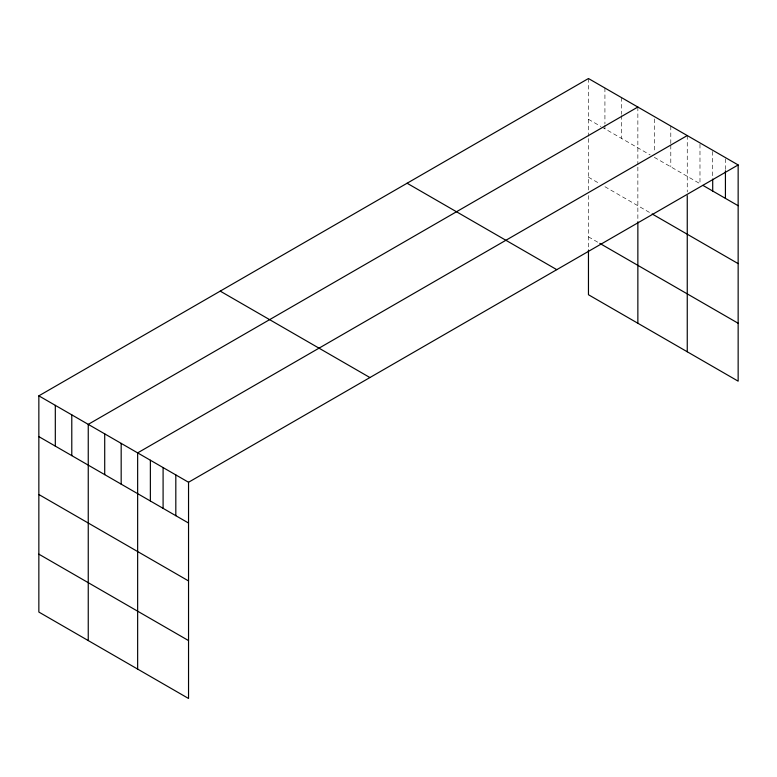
<?xml version="1.0" encoding="UTF-8"?>
<svg xmlns="http://www.w3.org/2000/svg" width="777" height="777" viewBox="0 0 777 777"><rect width="100%" height="100%" fill="white"/><g stroke="black" fill="none" stroke-linecap="round" stroke-linejoin="round"><path stroke-width="0.58" stroke-dasharray="3.88 2.91" d="M588.461 119.299L600.815 126.437M601.845 127.03L650.213 154.953M654.321 157.333L699.98 183.683L699.98 142.91M588.461 177.195L599.786 183.731M604.924 186.703L652.262 214.034M588.461 236.839L598.756 242.783M725.427 158.799L725.427 169.59M712.703 151.457L712.703 177.836M687.256 135.567L687.256 192.016M670.794 126.059L670.794 144.046M670.794 145.25L670.794 166.832M654.321 118.949L654.321 152.535M637.859 107.041L637.859 164.705M637.859 167.123L637.859 220.629M621.396 97.543L621.396 114.326M621.396 115.53L621.396 138.316M604.924 88.034L604.924 124.009M604.924 125.214L604.924 128.807M588.461 78.526L588.461 136.189M588.461 138.597L588.461 190.957M588.461 195.551L588.461 250.107"/><path stroke-width="1.17" d="M738.15 164.947L188.539 482.264L188.539 698.474L38.85 612.053L38.85 395.843L588.461 78.526L738.15 164.947L738.15 381.157L588.461 294.736L588.461 250.107M637.859 107.041L88.248 424.359L88.248 640.569M687.256 135.567L137.646 452.884L137.646 669.094M702.913 185.382L738.15 205.72M652.262 214.034L738.15 263.617M599.786 243.376L738.15 323.261M407.09 183.236L556.779 269.658M220.221 291.132L369.91 377.544M38.85 395.843L188.539 482.264M38.85 436.616L188.539 523.038M38.85 494.512L188.539 580.934M38.85 554.156L188.539 640.578M725.427 170.794L725.427 198.378M712.703 179.04L712.703 191.035M687.256 195.639L687.256 351.777M637.859 221.775L637.859 323.251M175.816 474.922L175.816 515.695M163.092 467.569L163.092 508.352M150.369 460.227L150.369 501M121.173 443.376L121.173 484.149M104.71 433.867L104.71 474.64M71.785 414.85L71.785 455.633M55.313 405.351L55.313 446.124"/></g></svg>
